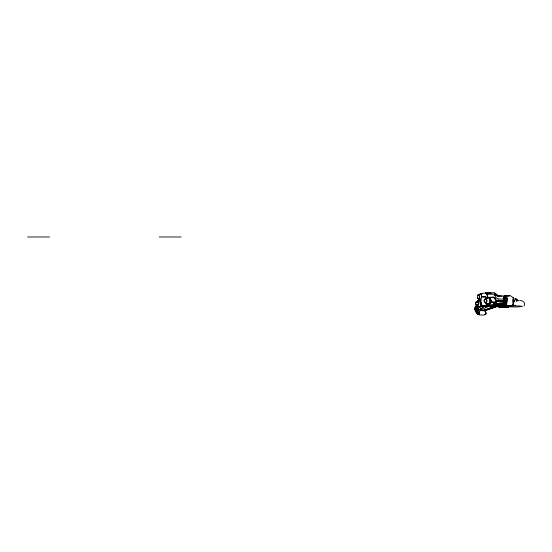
<?xml version="1.0" encoding="UTF-8"?>
<svg xmlns="http://www.w3.org/2000/svg" width="552" height="552" viewBox="0 0 552 552"><rect width="100%" height="100%" fill="white"/><g stroke="black" fill="none" stroke-linecap="round" stroke-linejoin="round"><path stroke-width="0.83" d="M476.983 302.475A3.457 2.684 -89.1 0 1 477.301 301.675L477.756 301.054A3.836 2.325 71.4 0 1 478.356 300.868L479.122 300.44A1.276 0.994 -89.4 0 0 478.777 300.564L478.625 300.681A1.276 0.987 -87.9 0 0 478.487 300.833L478.501 300.868A1.891 1.47 -89.4 0 1 479.136 300.474L478.97 300.46A4.002 2.429 71.4 0 0 478.384 300.619A1.297 1.028 65.8 0 0 477.756 300.971L477.777 301.006A1.891 1.504 65.8 0 1 478.384 300.619L478.384 300.619M490.976 300.695L490.825 300.536A3.967 0.669 -11.1 0 0 490.072 300.571L490.114 300.564M516.113 299.605C517.445 302.268 518.652 298.328 515.092 298.818L516.327 299.86M488.451 297.411L493.688 297.169A0.828 0.517 -85.2 0 1 493.902 297.245L494.095 297.797L494.157 297.328A0.807 0.483 -66.2 0 0 493.957 297.252L487.106 297.514A3.36 2.608 -89.1 0 0 485.567 299.212M495.047 303.296C495.896 305.111 497.621 302.261 495.986 301.751M477.942 306.429L477.445 305.836M515.885 299.425L516.175 299.329C517.21 299.474 516.168 301.247 516.375 300.205M479.688 300.184A3.36 2.608 -89.1 0 0 478.998 300.233L477.935 300.833M499.008 296.176L496.227 294.699M505.625 298.48L504.687 304.587L503.417 296.866L504.273 304.345C506.212 306.463 507.115 296.41 503.521 296.873M504.335 296.217L506.936 297.79A0.752 0.586 -89.6 0 1 507.205 298.453L506.391 304.525A1.132 0.876 -89.6 0 1 504.7 304.428M513.084 300.205L513.27 298.556M513.043 301.026L513.326 298.556M513.043 301.868L513.415 298.556M513.056 303.462L513.615 298.501M513.919 300.564L513.457 299.688M488.071 303.835L488.078 303.793A1.891 1.332 -67.7 0 1 487.402 303.855L487.402 303.855A1.297 0.911 -67.7 0 0 488.071 303.835A4.043 2.456 71.4 0 0 488.741 304M516.506 300.329L516.348 299.646L515.092 298.818L516.175 299.329M489.755 297.99L489.755 297.99A3.836 2.346 -70.5 0 0 489.079 298.17A1.891 1.332 69.5 0 0 488.423 297.769L488.43 297.735A4.002 2.443 -70.5 0 1 489.093 297.625L489.258 297.59A1.297 1 -89.4 0 1 489.596 297.721L489.424 297.776A3.967 2.422 -70.5 0 0 488.761 297.928L488.775 297.866M489.079 298.17L489.086 298.135A1.297 0.911 69.5 0 0 488.43 297.735M479.198 306.808L479.198 306.85A4.043 2.47 -70.5 0 1 478.591 306.684L478.625 306.546A1.276 0.994 -88.7 0 0 478.736 306.581L478.177 306.043M478.95 306.733L478.936 306.802A4.03 2.463 -70.5 0 0 479.543 306.967M478.591 306.684A1.297 1.021 -64 0 0 479.315 306.76L479.322 306.719A1.891 1.497 -64 0 1 478.598 306.643A3.871 1.739 -37.2 0 1 478.06 306.457A1.297 1.125 -66.5 0 1 477.459 305.946L477.48 305.911A4.043 1.815 -37.2 0 0 477.901 306.063M486.754 294.333L485.96 293.312A1.642 1.283 88.8 0 0 485.443 293.264C486.774 291.856 488.03 296.734 487.409 297.507L487.036 294.271L495.91 294.175L498.911 296.169M476.852 302.42A3.629 2.822 -89.1 0 1 477.19 301.578L477.728 300.964M494.268 297.659L494.744 297.873A3.367 2.615 -89.1 0 1 496.034 299.798L496 302.234L490.9 302.172L490.362 302.054L490.452 299.681A3.457 2.684 -89.1 0 0 489.127 297.7L488.644 297.487L489.024 297.169M495.827 302.199L490.528 302.096L490.576 299.626A3.629 2.822 -89.1 0 0 489.182 297.549L488.692 297.328M474.982 308.644L474.996 309.272M503.852 296.652L504.818 296.355M486.823 303.69L486.802 303.724A1.891 1.497 -63.9 0 1 486.222 303.289L486.202 303.331A1.297 1.021 -63.9 0 0 486.802 303.724A4.043 2.463 -70.5 0 0 487.409 303.89L487.561 303.897A1.297 1.007 -88.7 0 1 487.216 303.766L486.947 303.455A1.891 1.47 -88.7 0 0 487.575 303.862L486.864 303.49M495.731 306.291L480.668 306.07L509.717 306.298L511.097 305.877A4.913 0.421 -5.1 0 0 510.276 305.794L508.654 306.353L481.206 305.898L479.067 294.671C479.674 293.56 483.241 295.258 481.171 294.837L481.592 297.045L481.102 299.032A7.417 5.761 -89.1 0 0 481.151 301.689L481.917 305.656L519.094 305.939L522.399 306.401L517.272 306.988L483.248 306.401A17.719 2.877 -10.7 0 1 480.668 306.07L479.874 302.116A7.417 5.761 -89.1 0 0 478.943 299.764L477.777 298.328L477.335 296.003L478.336 294.747L477.77 295.099L479.115 294.658A16.65 10.102 70.9 0 1 482.303 293.554M479.791 306.767L477.922 306.588L479.916 306.919A3.871 2.367 -70.5 0 1 479.315 306.753M486.974 303.545L486.947 303.455A1.891 1.463 89.8 0 0 487.188 303.669L487.14 303.635M490.466 302.62L490.397 302.62A3.871 0.614 12.4 0 1 489.645 302.565L489.631 302.544A1.891 1.104 -84.2 0 0 489.914 301.737L489.934 301.751A4.043 0.642 12.4 0 0 490.693 301.806L490.845 301.813A1.891 1.463 -88.9 0 1 490.7 302.22L495.889 302.537L495.648 302.261A3.133 2.436 -89.1 0 1 495.282 302.951M475.969 306.084C472.54 307.064 477.19 316.372 478.08 313.15L476.031 306.098M475.058 308.533L476.059 306.47M476.693 306.836L475.645 308.975M485.615 302.696A3.616 2.808 -89.1 0 0 488.092 304.304C490.914 302.462 491.701 301.206 488.085 304.138A3.443 2.677 -89.1 0 1 485.719 302.606M495.875 302.344L494.992 303.614M513.739 299.543L514.367 300.723A2.995 1.421 -36.6 0 1 514.126 301.502L513.546 302.593A0.766 0.476 78.7 0 0 513.07 302.593A0.766 0.476 78.7 0 1 513.263 302.648L513.691 302.317L513.284 301.84M478.163 306.084A1.276 0.994 -88.7 0 0 478.411 306.401L478.26 306.394A3.967 1.787 -37.2 0 1 477.749 306.215L477.708 306.27A4.036 1.815 -37.2 0 0 478.26 306.394L478.57 306.512A1.276 0.987 -89.8 0 0 478.736 306.581L478.756 306.553A1.891 1.47 -88.7 0 1 478.218 306.098M479.343 312.929A1.235 0.959 -89.5 0 1 477.763 314.185L474.858 309.292A0.752 0.586 -89.5 0 1 474.844 308.575L474.92 308.471M476.39 305.787L477.514 305.794L479.612 313.005A1.145 0.89 -89.5 0 1 477.997 313.943M476.652 305.829L477.232 305.753M486.498 303.538L486.464 303.6A4.03 2.456 -70.5 0 0 487.064 303.766L487.174 303.71M487.168 305.408L487.685 304.635L503.362 304.89M487.326 306.608L486.774 306.284A1.856 1.09 64.2 0 1 486.243 306.091A2.47 1.449 64.2 0 0 487.326 306.657L488.237 306.291M496.303 306.595L485.394 310.465L482.752 310.569L484.642 310.831L485.615 310.183M485.581 309.982L484.96 310.231M490.521 299.322A3.836 1.725 -37.2 0 0 489.872 299.425A1.891 1.187 76.8 0 0 489.458 298.673L489.479 298.646A4.002 1.801 -37.2 0 1 490.135 298.57M489.727 298.984L489.693 299.018A3.967 1.787 -37.2 0 1 490.411 298.915L490.542 298.88M489.872 299.419L489.893 299.398A3.871 1.739 -37.2 0 1 490.597 299.301M503.458 303.973L503.824 303.986M503.686 303.924L503.141 304.111L504.569 303.621M494.668 303.931L493.557 304.152L503.859 304.062M477.715 300.861L478.977 300.074M497.897 301.633L497.821 301.565A0.793 0.49 78.7 0 0 497.248 300.875L496.966 300.937A0.793 0.49 78.7 0 1 497.538 301.62L498.139 301.537M486.277 298.032L486.312 298.087A3.967 1.759 38.4 0 1 486.857 297.983L487.112 297.901M475.893 306.201L477.922 313.198L477.742 313.66L477.39 313.439M486.65 297.88L486.629 297.845A1.297 1.125 68.6 0 0 486.015 298.349L486.015 298.349A1.891 1.642 68.6 0 1 486.65 297.88A3.836 1.704 38.4 0 1 487.181 297.776L487.326 297.776A1.891 1.47 -89.4 0 0 486.864 298.121A1.297 1.007 -89.4 0 1 486.981 297.928L487.14 297.818A1.276 0.987 -88.3 0 1 487.306 297.742L486.588 298.273A4.002 1.773 38.4 0 0 486.036 298.384M478.694 300.695L478.632 300.564A4.03 2.449 71.4 0 0 478.018 300.709L478.053 300.764A3.967 2.408 71.4 0 1 478.653 300.619L478.805 300.626M485.56 302.448L485.505 302.482A4.03 1.808 -37.3 0 0 486.057 302.606M485.415 302.213A1.297 1.125 -66.6 0 0 485.753 302.813L485.788 302.793A4.043 1.808 -37.3 0 0 486.195 302.931M478.984 313.812L478.549 313.826M479.867 309.444L480.509 309.079M480.64 309.003L482.738 307.547L479.557 309.617M523.896 306.001L524.241 305.808C525.877 302.358 522.475 300.488 519.68 300.378M516.375 300.523L516.879 300.288M477.77 314.233L477.735 313.881M476.866 305.014L476.921 304.987A1.891 1.725 -79 0 0 477.128 305.373L477.128 305.373A1.297 1.18 -79 0 1 476.838 304.945A4.03 0.676 -11.1 0 0 477.218 305.063M488.009 306.112L487.609 306.305L495.275 306.229M488.699 306.022L487.568 306.07M488.361 306.319L479.867 310.7L484.214 310.597L495.599 306.643M482.821 310.797L483.566 310.438M485.422 310.058L484.532 310.597L482.752 310.569M484.642 310.831L485.394 310.465M498.408 306.684A2.27 1.759 -89.1 0 0 498.773 307.057L508.53 307.05A1.953 1.518 -89.1 0 1 508.088 306.67M508.53 307.05L498.773 307.057M488.851 293.333L491.314 293.374M485.712 306.677L485.794 306.615A3.264 2.532 -89.1 0 0 486.346 306.153M485.56 306.953L486.202 306.677A3.36 2.608 -89.1 0 0 486.767 306.194M485.532 306.974L485.87 306.829A3.498 2.719 -89.1 0 0 486.471 306.325M497.773 301.599L497.469 300.943L496.165 300.923A8.418 5.23 78.7 0 0 495.965 300.923M481.206 305.898L481.917 305.656A17.719 3.05 -11.5 0 1 486.174 305.422M504.59 303.11L501.768 304.325L503.9 303.593M503.59 304.359L505.018 303.869M516.651 300.281L516.389 300.04M507.157 306.836L510.276 305.794L508.654 306.353M483.724 310.362L495.006 306.346L483.724 310.362L485.553 310.39L496.897 306.608M483.248 306.401L484.09 306.125M484.166 306.415L483.359 306.084M508.813 306.222L507.205 306.822A4.913 1.208 -17.3 0 0 508.834 306.643L509.889 306.236L507.205 306.822L506.467 306.47M495.661 295.582L497.428 295.582L495.041 294.209M479.992 306.94L480.585 306.657A3.443 2.677 -89.1 0 0 481.158 306.167M493.612 304L493.999 303.917M493.702 304.228L494.054 304.138A3.498 2.719 -89.1 0 0 495.868 301.523M493.729 304.152L494.392 303.986M518.128 300.55L518.473 300.433L516.858 300.226L517.479 300.93M497.524 301.537L498.083 301.468M498.014 299.053L504.038 299.094M496.165 300.923L496.448 300.868A8.418 5.23 78.7 0 0 496.055 300.881M503.376 305.511L503.017 305.58A1.953 1.518 -89.1 0 0 503.307 304.014L503.59 303.952A2.27 1.759 -89.1 0 1 503.376 305.511L512.787 305.663A2.27 1.759 -89.1 0 0 513.036 304.511M512.787 305.663L512.435 305.739A1.953 1.518 -89.1 0 0 512.746 304.442M494.661 303.503L495.344 303.365M495.427 303.945L503.99 302.337M502.941 304.249L503.631 304.111L502.672 304.545L493.55 304.393L494.24 304.255L493.805 303.973M500.857 301.709L503.886 301.192M495.889 301.613A23.522 18.257 -89.1 0 1 500.774 301.723L504.045 300.916M504.259 296.9L503.417 297.038L505.694 298.646M476.086 306.229L476.797 306.132M483.138 293.14L491.273 293.195L485.443 293.264M495.62 294.244L497.331 295.886L507.647 296.079A16.45 10.226 78.7 0 1 508.282 296.183M490.079 301.019A1.891 1.104 86 0 0 490.003 300.122L490.031 300.115A1.297 0.759 86 0 1 490.1 301.019L490.1 301.019A3.836 0.642 -11.1 0 1 490.804 300.992L490.887 300.992M488.306 304.097L488.486 304.117A1.297 1.007 -88.6 0 0 488.893 304.007L488.044 304.014A3.871 2.353 71.4 0 1 487.395 303.897L487.575 303.862M490.003 300.122A4.002 0.669 -11.1 0 1 490.762 300.088L490.983 300.992M488.541 304.048L488.368 304.048A1.891 1.477 89.8 0 1 488.189 304.021L488.541 304.048A1.891 1.47 -88.6 0 0 488.893 303.966M487.161 297.742L487.326 297.776A1.891 1.456 -88.3 0 0 487.057 297.942M485.401 292.946L493.964 292.836M480.192 306.415L480.205 306.47A4.03 2.449 71.4 0 0 480.875 306.636L481.027 306.643A1.297 1 -88.7 0 1 480.799 306.739M27.6 236.987L49.535 236.987M159.211 236.987L181.146 236.987M478.667 306.581L478.756 306.553A1.891 1.456 -89.8 0 1 478.494 306.381M504.949 295.672L510.276 295.713M504.949 295.817L510.269 295.858M479.115 314.971L484.435 315.013M489.796 302.165L489.831 302.192A4.03 0.635 12.4 0 0 490.59 302.248L490.749 302.255A1.297 1.014 -89.3 0 1 490.611 302.51A1.297 1 -88.9 0 0 490.845 301.813L490.845 301.813M490.68 302.255L490.7 302.22A3.271 2.539 -89.1 0 0 490.825 299.708M495.613 295.472L497.428 295.575M501.968 296.141L496.427 295.831M516.065 300.447L517.7 300.474M500.83 301.468L503.224 301.461L502.693 301.399A22.363 17.36 -89.1 0 0 502.092 301.316M497.276 301.53L497.752 301.537M502.762 301.578L503.238 301.585M496.372 302.006L496.213 301.999A0.78 0.49 78.9 0 1 495.951 301.875M496.517 302.22L496.345 302.213A1.021 0.635 78.9 0 1 495.944 301.985M496.614 302.475L496.434 302.468A1.297 0.807 78.9 0 1 495.931 302.185M496.655 302.751L496.469 302.751A1.58 0.98 78.9 0 1 495.675 302.165M496.634 303.041L496.441 303.034A1.856 1.152 78.9 0 1 495.42 302.185M496.565 303.31L496.358 303.303A2.111 1.311 78.9 0 1 495.413 302.682M496.441 303.545L496.227 303.538A2.318 1.442 78.9 0 1 495.461 303.165M495.241 303.635L495.034 303.635A2.18 1.352 78.9 0 1 494.889 303.607M495.427 303.8L495.213 303.793A2.374 1.477 78.9 0 1 494.896 303.717A2.505 1.559 78.9 0 0 495.413 303.883L496.069 303.855M496.269 303.731L496.055 303.724A2.47 1.539 78.9 0 1 495.241 303.331M502.699 304.152L493.943 303.821M485.988 304.449L486.912 304.462L487.092 305.435M512.842 305.318L515.458 305.373M488.161 306.401L487.947 306.394A2.505 1.47 64.2 0 1 487.237 306.139M487.768 306.65L487.119 306.601A2.318 1.359 64.2 0 1 486.133 306.112M479.805 306.643L477.984 306.484M483.193 307.747L482.862 307.74A23.522 18.257 -89.1 0 1 483.352 307.264M480.571 308.775L481.93 308.796M479.798 309.217L481.268 309.237M490.1 303.241L489.948 303.241A4.043 1.787 38.4 0 1 489.217 303.11A1.891 1.187 -75 0 1 488.651 303.586L488.658 303.614A3.871 1.711 38.4 0 0 489.362 303.738M488.396 304.111L488.41 304.048A3.967 2.408 71.4 0 1 487.733 303.876L487.726 303.945A4.03 2.449 71.4 0 0 488.396 304.111L488.41 304.048M486.885 303.455L486.802 303.49A3.871 2.36 -70.5 0 1 486.202 303.324M490.618 302.413L495.717 302.323M488.458 297.252L487.064 297.355A3.526 2.739 -89.1 0 0 485.863 298.37M494.302 292.87L495.544 293.367L496.062 294.278L495.434 293.761M493.923 297.383L493.943 297.728L493.798 297.342M507.088 298.453L504.424 296.141A0.731 0.573 -89.6 0 0 503.679 296.81L503.693 296.99M498.297 298.998L495.875 297.611L494.551 294.161M513.643 299.984L513.746 299.653M497.483 295.851L498.58 296.238M494.93 293.36L494.723 293.278A1.649 1.642 13.7 0 0 494.281 293.202M485.712 298.984A1.746 1.352 -89.1 0 0 484.138 301.247A1.746 1.352 -89.1 0 0 486.436 301.854A1.746 1.352 -89.1 0 0 485.712 298.984L485.643 298.894A3.871 0.621 12.4 0 1 486.036 298.867M496.213 294.802L498.815 296.203M511.069 296.176L513.512 297.88A0.704 0.545 -89.6 0 1 513.767 298.501L513.07 304.614A1.249 0.973 -89.6 0 1 512.09 305.491M513.298 297.907L513.608 298.342M513.091 297.963L513.401 298.404M507.012 297.914L507.336 298.515L506.688 304.297A1.145 0.89 -89.6 0 1 505.522 305.346M495.116 294.25L497.297 295.61M478.515 306.477L478.57 306.512A3.836 1.725 -37.2 0 1 478.087 306.429A1.891 1.642 -66.5 0 1 477.48 305.911M477.922 306.588L479.233 307.167L480.64 306.808A3.616 2.808 -89.1 0 0 481.247 306.291M489.631 297.818L489.576 297.783A1.891 1.47 -89.4 0 0 489.3 297.645M477.873 301.399A4.002 1.766 38.4 0 0 477.328 301.502L477.294 301.482A1.297 1.125 68.6 0 0 476.921 302.22A3.871 1.711 38.4 0 1 477.232 302.137M477.031 301.813A1.746 1.352 -89.1 0 1 478.039 304.531A1.746 1.352 -89.1 0 1 475.7 304.311A1.746 1.352 -89.1 0 1 477.031 301.813L477.101 301.84A3.967 1.753 38.4 0 1 477.245 301.792A1.746 1.352 -89.1 0 1 478.218 304.538A1.746 1.352 -89.1 0 1 475.879 304.318A1.746 1.352 -89.1 0 1 477.211 301.813M476.956 305.166L477.728 306.401M481.075 305.456A1.891 1.187 -75.1 0 1 480.909 305.677L480.93 305.698A4.043 1.794 38.4 0 0 481.089 305.739M487.306 304.117L487.685 304.635M475.645 308.996L478.356 313.577M475.251 309.299L477.211 312.611M477.611 313.943L474.692 308.878L475.603 308.982L474.692 309.065L476.341 305.58A0.731 0.573 -89.5 0 1 477.245 305.698L477.287 305.905M506.391 304.525L506.412 304.559A1.235 0.959 -89.6 0 1 504.556 304.456M489.997 303.317A1.891 1.463 -88.7 0 1 489.81 303.503L489.838 303.559A1.297 1 -88.7 0 0 490.059 303.303M489.81 303.503L489.707 303.559A4.036 1.78 38.4 0 1 488.955 303.427L488.941 303.372M489.21 303.082L489.217 303.11A1.297 0.814 -75 0 1 488.658 303.614A3.836 1.697 38.4 0 0 489.341 303.703M485.084 309.838L485.995 312.977A1.249 0.973 -89.5 0 1 484.835 314.557A1.145 0.89 -89.5 0 0 485.291 314.364M484.939 309.872L485.85 313.005A1.145 0.89 -89.5 0 1 485.022 314.481M485.001 310.7L485.677 313.053A1.145 0.89 -89.5 0 1 485.47 314.171M477.301 305.863L479.329 312.956A1.132 0.876 -89.5 0 1 477.88 314.109M477.873 308.671L478.308 310.169M487.899 297.604L487.892 297.569A1.297 1.028 65.8 0 0 487.161 297.625L487.168 297.666A1.891 1.497 65.8 0 1 487.899 297.604A3.836 2.332 71.4 0 1 488.375 297.473M487.506 297.521L487.519 297.583A3.967 2.415 71.4 0 1 488.009 297.445M494.295 294.451L494.53 295.582M479.115 294.658L481.378 305.842M480.53 306.76A4.043 2.456 71.4 0 1 479.854 306.595L479.854 306.56A1.891 1.332 -67.7 0 0 480.516 306.174L480.523 306.208A3.871 2.36 71.4 0 0 481.123 306.367M504.507 296.976L505.363 304.352M504.031 298.632L504.224 300.288M503.886 298.653L504.266 301.965M479.295 300.378L479.302 300.44A3.967 2.422 -70.5 0 1 479.44 300.392A3.271 2.539 -89.1 0 0 478.26 301.13M512.96 304.255L512.967 304.283A1.145 0.89 -89.6 0 1 512.035 305.38A1.145 0.89 -89.6 0 0 512.76 304.345M513.636 300.067A1.815 1.408 -89.1 0 1 514.485 300.916M516.444 300.73A1.311 1.014 -89.1 0 1 516.81 301.213M516.361 300.909A1.104 0.856 -89.1 0 1 516.534 301.082M479.067 294.671A16.65 10.143 71.9 0 1 482.269 293.567M485.939 297.266A16.608 1.304 6.5 0 1 481.592 297.045M481.51 296.617A17.719 3.05 -11.5 0 1 485.767 296.383M505.315 305.215A1.145 0.89 -89.6 0 1 505.135 305.021M512.635 304.607A1.035 0.8 -89.6 0 1 512.546 304.849M512.408 305.056A1.035 0.8 -89.6 0 1 512.042 305.304M514.036 301.061A2.843 1.345 -36.6 0 1 513.85 301.558M498.663 301.109A22.611 17.554 -89.1 0 1 502.948 301.157M498.056 301.219A22.611 17.554 -89.1 0 0 496.848 301.509L496.372 301.495A12.241 7.611 78.9 0 0 495.993 301.516M502.32 301.316A22.363 17.36 -89.1 0 1 502.92 301.406M497.856 301.461A22.363 17.36 -89.1 0 1 498.456 301.357M503.079 301.261A22.611 17.554 -89.1 0 0 496.372 301.495A22.618 17.602 89.1 0 1 503.079 301.261A11.212 6.976 78.9 0 0 501.257 301.654M494.813 303.427A10.723 6.672 78.9 0 1 494.965 303.365M496.02 301.613A22.618 17.491 64.6 0 1 500.457 301.62M496.22 301.613A23.522 18.257 -89.1 0 1 500.498 301.62M490.832 302.303A3.498 2.719 -89.1 0 1 489.886 303.662M489.244 304.062A3.498 2.719 -89.1 0 1 486.595 303.365M486.926 297.825A3.498 2.719 -89.1 0 1 487.568 297.424M489.189 303.841A3.271 2.539 -89.1 0 1 486.712 303.193M487.03 298.018A3.271 2.539 -89.1 0 1 487.623 297.645M493.681 297.625A3.264 2.532 -89.1 0 1 494.302 297.901M494.847 298.377A3.264 2.532 -89.1 0 1 495.565 299.791M495.413 302.282A3.264 2.532 -89.1 0 0 495.627 301.475A3.153 2.449 -89.1 0 1 495.358 302.227M494.192 297.949A3.208 2.491 -89.1 0 1 495.151 299.053M494.785 298.542A3.043 2.36 -89.1 0 1 495.185 299.143M494.813 298.459A3.153 2.449 -89.1 0 1 495.234 299.08M493.778 297.397A3.498 2.719 -89.1 0 1 494.447 297.694M495.034 298.204A3.498 2.719 -89.1 0 1 495.799 299.715M495.855 303.855A2.553 1.587 78.9 0 1 494.854 303.283M495.634 303.904A2.567 1.594 78.9 0 1 494.785 303.49M487.168 297.666A4.002 2.436 71.4 0 1 487.726 297.521M489.934 301.751A1.297 0.759 -84.2 0 1 489.645 302.565M485.788 302.793A1.891 1.642 -66.6 0 1 485.484 302.248M490.949 300.999A1.891 1.463 -89.1 0 0 490.914 300.095L490.949 300.088A1.297 1 -89.1 0 1 491.004 300.309M485.456 299.294A3.967 0.635 12.4 0 1 485.546 299.287M485.332 299.481A1.297 1.18 81.3 0 1 485.463 299.136M485.401 299.432A1.891 1.725 81.3 0 1 485.484 299.232M489.479 298.646A1.297 0.814 76.8 0 1 489.893 299.398M487.14 297.818A1.297 1.007 -89.4 0 1 487.312 297.742M478.377 298.052A17.719 2.877 -10.7 0 1 477.687 297.901M478.936 298.86A16.608 6.438 -30.2 0 1 477.777 298.328M485.532 313.081A1.035 0.807 -89.5 0 1 485.47 313.874M484.994 314.371A1.035 0.807 -89.5 0 1 484.787 314.419M499.111 306.891A1.953 1.518 -89.1 0 1 498.753 306.601M479.695 306.864A3.271 2.539 -89.1 0 1 478.46 306.305M479.681 307.091A3.498 2.719 -89.1 0 1 477.832 305.891M478.149 300.957A3.498 2.719 -89.1 0 1 479.419 300.164M487.761 306.553A2.567 1.504 64.2 0 1 486.671 306.008M487.547 306.643A2.553 1.497 64.2 0 1 486.464 306.105M486.926 306.477A2.111 1.242 64.2 0 1 486.029 306.029M488.099 306.188A2.374 1.394 64.2 0 1 487.768 306.112M478.991 300.053A3.629 2.822 -89.1 0 1 479.729 299.991M486.553 306.084A3.215 2.498 -89.1 0 1 486.015 306.546M478.625 300.681A1.276 0.994 -89.4 0 0 478.487 300.833A1.891 1.463 -87.9 0 1 478.75 300.661M480.523 306.208A1.297 0.911 -67.7 0 1 479.861 306.595M481.061 305.553A1.297 0.814 -75.1 0 1 480.93 305.698M476.956 302.248A1.891 1.642 68.6 0 1 477.328 301.502M479.412 300.46A1.891 1.339 69.4 0 0 478.97 300.46A3.836 2.339 -70.5 0 1 479.433 300.336M478.963 300.419A1.297 0.911 69.4 0 1 479.405 300.398M480.654 294.05L480.999 293.85L480.654 294.05M486.616 301.854A1.746 1.352 -89.1 0 0 485.891 298.984A1.746 1.352 -89.1 0 0 484.318 301.254A1.746 1.352 -89.1 0 0 486.616 301.854"/></g></svg>
